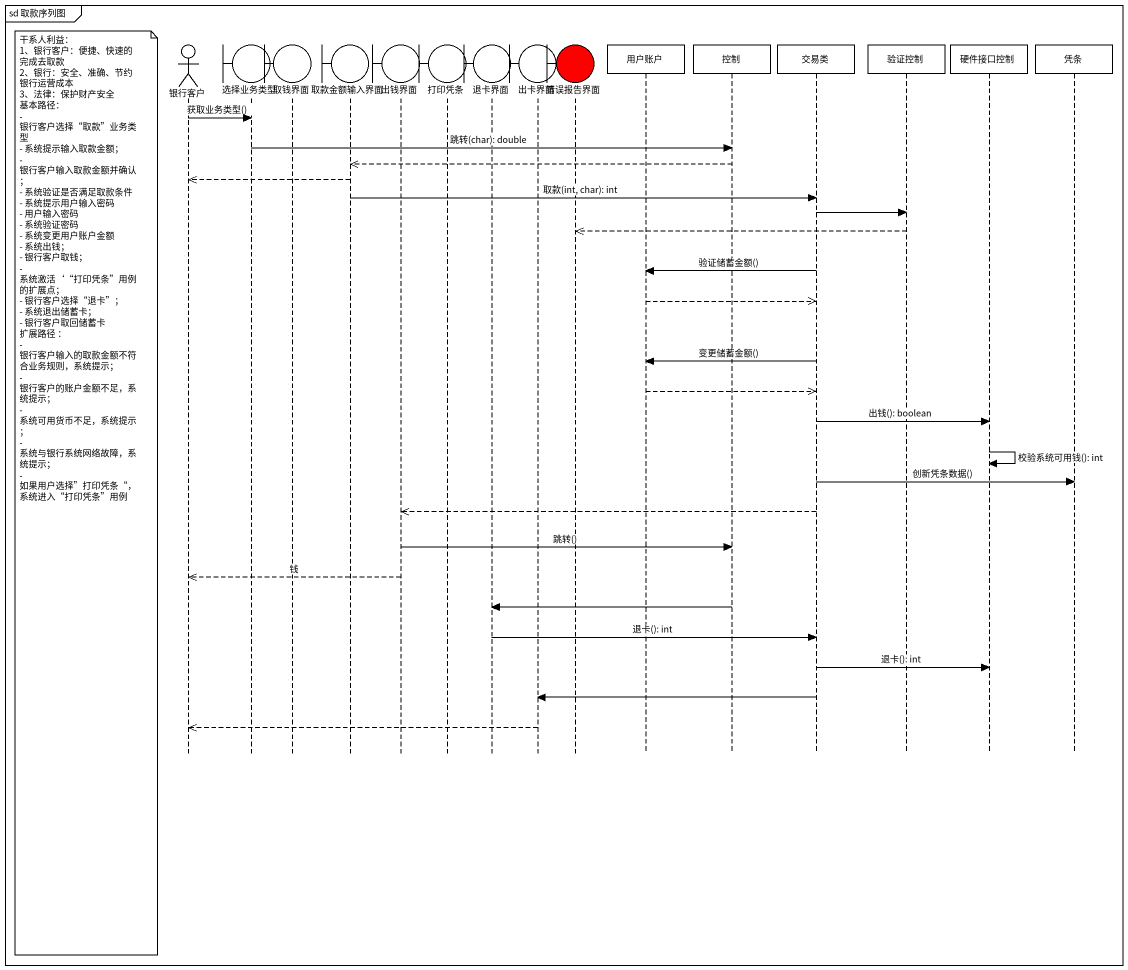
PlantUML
@startuml
mainframe sd 取款序列图
hide footbox
actor 银行客户
boundary 选择业务类型
boundary 取钱界面
boundary 取款金额输入界面
boundary 出钱界面
boundary 打印凭条
boundary 退卡界面
boundary 出卡界面
boundary 错误报告界面 #FF0000
participant 用户账户
participant 控制
participant 交易类
participant 验证控制
participant 硬件接口控制
participant 凭条

银行客户 -> 选择业务类型 : 获取业务类型()
选择业务类型 -> 控制 : 跳转(char): double
控制 -->> 取款金额输入界面
取款金额输入界面 -->> 银行客户
取款金额输入界面 -> 交易类 : 取款(int, char): int
交易类 -> 验证控制
验证控制 -->> 错误报告界面
交易类 -> 用户账户 : 验证储蓄金额()
用户账户 -->> 交易类
交易类 -> 用户账户 : 变更储蓄金额()
用户账户 -->> 交易类
交易类 -> 硬件接口控制 : 出钱(): boolean
硬件接口控制 -> 硬件接口控制 : 校验系统可用钱(): int
交易类 -> 凭条 : 创新凭条数据()
note left of 银行客户
  干系人利益：
  1、银行客户：便捷、快速的完成去取款
  2、银行：安全、准确、节约银行运营成本
  3、法律：保护财产安全
  基本路径：
  - 银行客户选择“取款”业务类型
  - 系统提示输入取款金额；
  - 银行客户输入取款金额并确认；
  - 系统验证是否满足取款条件
  - 系统提示用户输入密码
  - 用户输入密码
  - 系统验证密码
  - 系统变更用户账户金额
  - 系统出钱；
  - 银行客户取钱；
  - 系统激活‘“打印凭条”用例的扩展点；
  - 银行客户选择“退卡”；
  - 系统退出储蓄卡；
  - 银行客户取回储蓄卡
  扩展路径 ：
  - 银行客户输入的取款金额不符合业务规则，系统提示；
  - 银行客户的账户金额不足，系统提示；
  - 系统可用货币不足，系统提示；
  - 系统与银行系统网络故障，系统提示；
  - 如果用户选择”打印凭条“，系统进入“打印凭条”用例
end note
交易类 -->> 出钱界面
出钱界面 -> 控制 : 跳转()
出钱界面 -->> 银行客户 : 钱
控制 -> 退卡界面
退卡界面 -> 交易类 : 退卡(): int
交易类 -> 硬件接口控制 : 退卡(): int
交易类 -> 出卡界面
出卡界面 -->> 银行客户
@enduml
